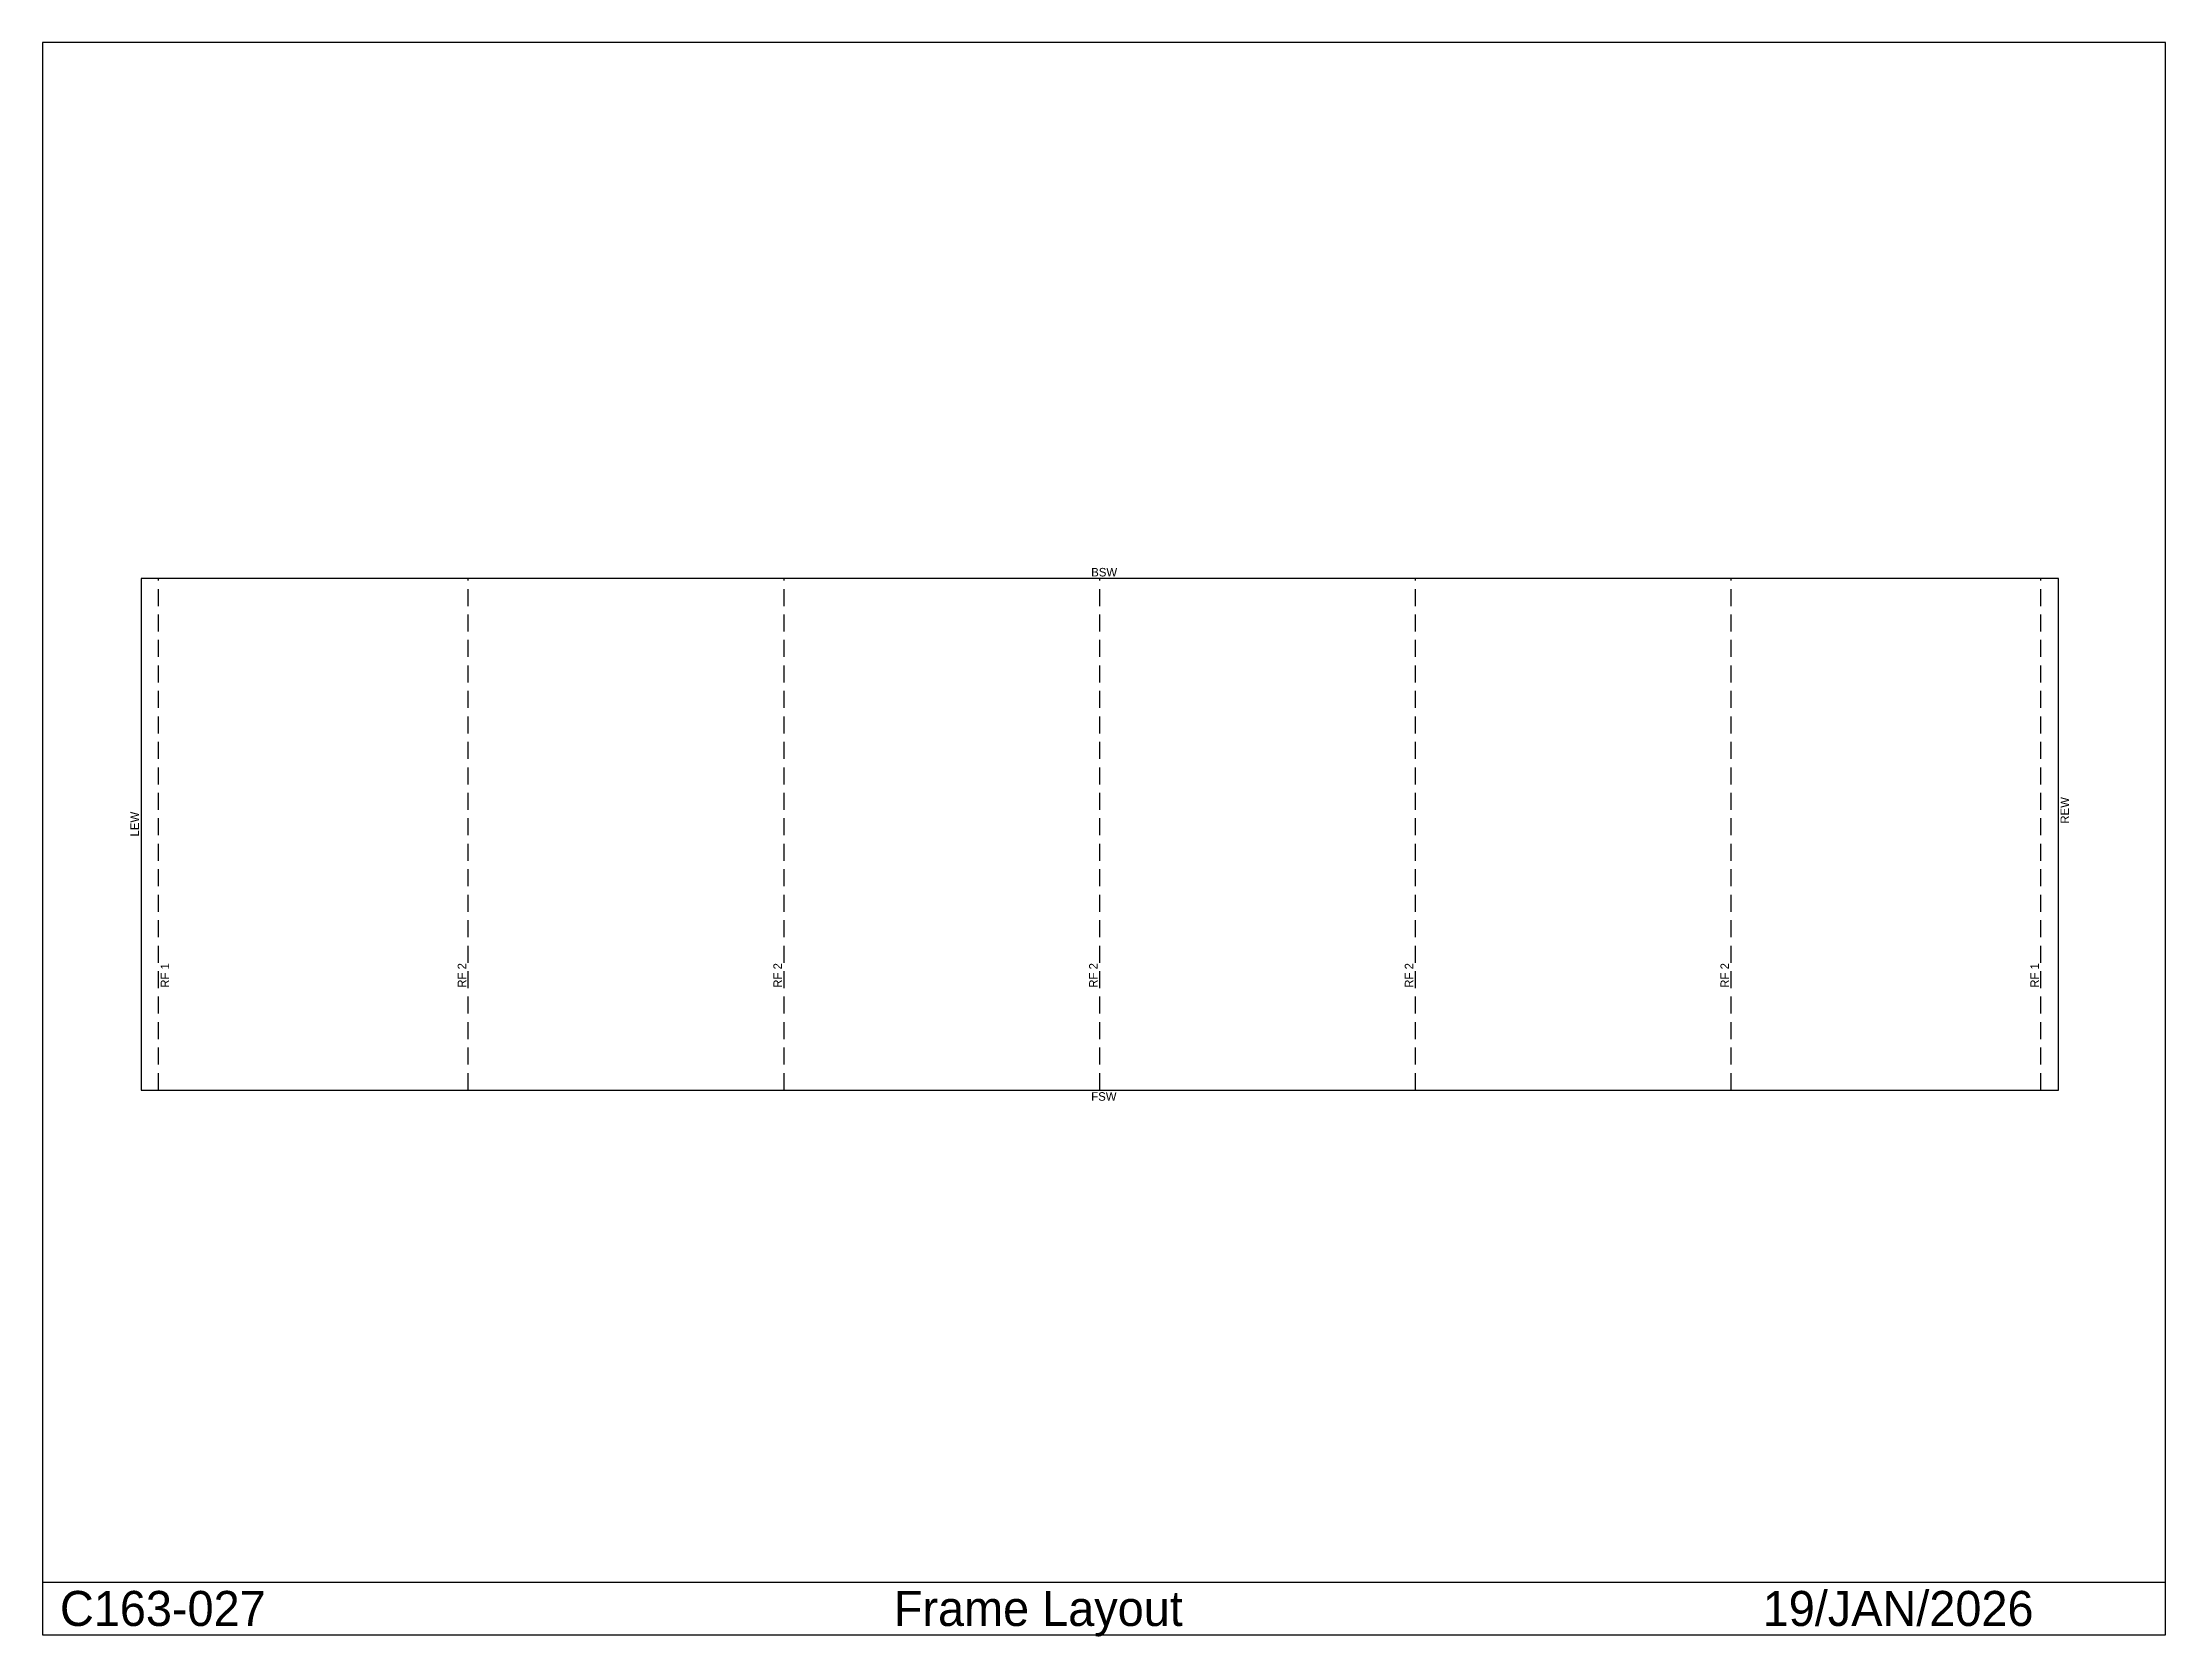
# Model space of a CAD drawing. Extents: x -59756 to 1226462, y -331070 to 634689.
import ezdxf

# ---------------------------------------------------------------- set-up
doc = ezdxf.new("R2010")
doc.units = 0
doc.linetypes.add('CONTIN', pattern=[0])
doc.linetypes.add('DASHED', pattern=[15434.61, 10289.74, -5144.87])
doc.layers.get('0').update_dxf_attribs({"linetype": 'CONTIN'})
doc.layers.add('13', color=5, linetype='DASHED')
doc.layers.add('2', color=7, linetype='CONTIN')

msp = doc.modelspace()

# ---------------------------------------------------------------- linework, layer by layer
for p, q in [((1226462.4, 634689.438), (-59755.633, 634689.438)), ((-59755.633, 634689.438), (-59755.633, -329974.1)), ((1226462.4, -329974.1), (1226462.4, 634689.438)), ((-59755.633, -298140.2), (1226462.4, -298140.2)), ((-59755.633, -329974.1), (1226462.4, -329974.1))]:
    msp.add_line(p, q)
at = {"layer": '13'}
for p, q in [((10541, 12.7), (10541, 309867.281)), ((198247, 12.7), (198247, 309867.281)), ((389509, 12.7), (389509, 309867.281)), ((580771, 12.7), (580771, 309867.281)), ((772033, 12.7), (772033, 309867.281)), ((963295, 12.7), (963295, 309867.281)), ((1151001, 12.7), (1151001, 309867.281))]:
    msp.add_line(p, q, dxfattribs=at)
at = {"layer": '2'}
for p, q in [((0, 309880), (0, 0)), ((1161542, 309880), (0, 309880)), ((1161542, 0), (1161542, 309880)), ((0, 0), (1161542, 0))]:
    msp.add_line(p, q, dxfattribs=at)

# ---------------------------------------------------------------- texts
for s, p in [('C163-027', (-49144.332, -324668.4)), ('Frame Layout', (456017.75, -324668.4)), ('19/JAN/2026', (982402.562, -324668.4))]:
    msp.add_text(s, height=21222.598).set_placement(p)
for s, p in [('BSW', (575606.312, 311171.156)), ('FSW', (575606.312, -6455.833))]:
    msp.add_text(s, height=5164.667, dxfattribs=at).set_placement(p)
for s, rotation, p in [('LEW', -270, (-1291.167, 153648.828)), ('REW', 90, (1167997.9, 161395.828)), ('RF 1', 90, (16996.834, 61983.621)), ('RF 2', 90, (196955.828, 61983.621)), ('RF 2', 90, (388217.844, 61983.621)), ('RF 2', 90, (579479.812, 61983.621)), ('RF 2', 90, (770741.812, 61983.621)), ('RF 2', 90, (962003.875, 61983.621)), ('RF 1', 90, (1149709.9, 61983.621))]:
    msp.add_text(s, height=5164.667, rotation=rotation, dxfattribs=at).set_placement(p)

doc.saveas('drawing.dxf')
